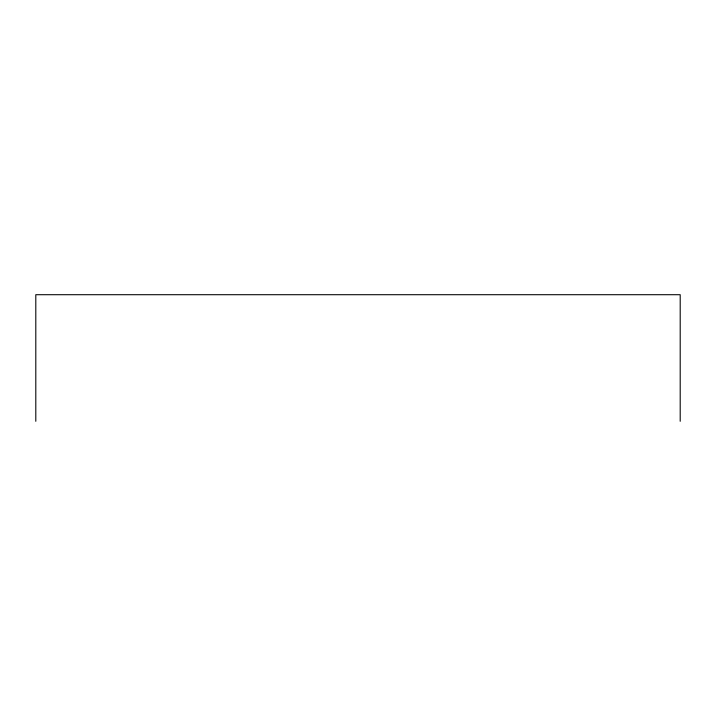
<?xml version="1.0" encoding="UTF-8"?>
<svg xmlns="http://www.w3.org/2000/svg" width="716" height="716" viewBox="0 0 716 716"><rect width="100%" height="100%" fill="white"/><g stroke="black" fill="none" stroke-linecap="round" stroke-linejoin="round"><path stroke-width="1.07" d="M680.2 421.294L680.2 294.706L35.8 294.706L35.8 421.294"/></g></svg>
